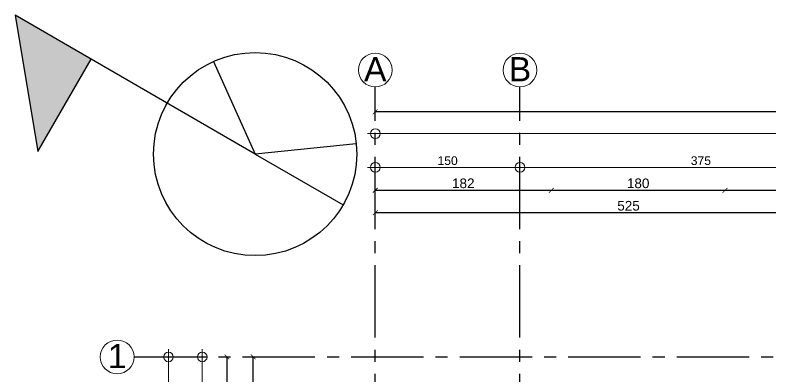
# Model space of a CAD drawing. Header units: millimetres. Extents: x 2778 to 13672, y 1832 to 5175.
# Drawn here: x 2778 to 3562, y 4800 to 5175 of the extents above; entities that cross this region are included whole.
import ezdxf

# ---------------------------------------------------------------- set-up
doc = ezdxf.new("R2010")
doc.units = ezdxf.units.MM
doc.linetypes.add('CENTER2', pattern=[112.5, 75, -12.5, 12.5, -12.5])
doc.linetypes.add('DASHDOT2', pattern=[12.7, 6.35, -3.175, 0, -3.175])
doc.layers.add('aks', color=251, linetype='DASHDOT2', lineweight=35)
doc.layers.add('ÖLÇÜ İÇ', color=7, linetype='Continuous', lineweight=9)
for name, color, linetype in [('İÇÖLÇÜ', 7, 'Continuous'), ('Standart', 7, 'Continuous'), ('Ölçülendirme', 7, 'Continuous')]:
    doc.layers.add(name, color=color, linetype=linetype)
doc.styles.add('arial_1_18', font='arial.ttf', dxfattribs={"height": 0.2})
doc.styles.get("Standard").update_dxf_attribs({"font": 'arial.ttf'})
doc.dimstyles.new('zulay iç ölçü', dxfattribs={"dimtxt": 10, "dimasz": 5, "dimexe": 0.18, "dimexo": 0, "dimgap": 2, "dimtad": 3, "dimdec": 0, "dimzin": 0, "dimdsep": 46, "dimtxsty": 'Standard', "dimblk": 'ARCHTICK', "dimcen": 0.09, "dimse1": 1, "dimse2": 1, "dimadec": 0, "dimazin": 0, "dimtfac": 1, "dimtdec": 0, "dimtix": 1, "dimtofl": 0, "dimtmove": 0, "dimatfit": 3, "dimldrblk": 'ARCHTICK', "dimfxl": 1, "dimtolj": 1, "dimtzin": 0, "dimarcsym": 0})

# ---------------------------------------------------------------- blocks, each defined once
blk = doc.blocks.new('IDE242Entity1386')
at = {"layer": 'Ölçülendirme', "color": 1, "linetype": 'Continuous', "lineweight": 5}
for points in [[(-8, 2693), (3268, 2693)], [(-8, 2658), (3268, 2658)]]:
    blk.add_lwpolyline(points, dxfattribs=at)
for centre in [(0, 2693), (0, 2658), (150, 2658)]:
    blk.add_circle(centre, 5, dxfattribs=at)
at = {"layer": 'Ölçülendirme', "color": 1, "linetype": 'Continuous', "lineweight": 5, "style": 'arial_1_18'}
for s, p in [('150', (64.51, 2660.5)), ('375', (327.01, 2660.5))]:
    blk.add_text(s, height=9, dxfattribs=at).set_placement(p)
blk = doc.blocks.new('_ArchTick')
at = {"color": 0, "linetype": 'ByBlock', "const_width": 0.15}
blk.add_lwpolyline([(-0.5, -0.5), (0.5, 0.5)], dxfattribs=at)
blk = doc.blocks.new('*D1789')
at = {"layer": 'Defpoints', "color": 0, "transparency": 16777216}
for p in [(3151.58, 5074.42), (3151.58, 5074.42), (7881.58, 5074.42)]:
    blk.add_point(p, dxfattribs=at)
at = {"layer": 'ÖLÇÜ İÇ', "color": 0, "lineweight": -2, "transparency": 16777216}
blk.add_line((7881.58, 5074.42), (3151.58, 5074.42), dxfattribs=at)
at = {"layer": 'ÖLÇÜ İÇ', "color": 0, "lineweight": -2, "transparency": 16777216, "xscale": 5, "yscale": 5, "zscale": 5, "rotation": 180}
blk.add_blockref('_ArchTick', (3151.58, 5074.42), dxfattribs=at)
at = {"layer": 'ÖLÇÜ İÇ', "color": 0, "lineweight": -2, "transparency": 16777216, "xscale": 5, "yscale": 5, "zscale": 5}
blk.add_blockref('_ArchTick', (7881.58, 5074.42), dxfattribs=at)
at = {"layer": 'ÖLÇÜ İÇ', "color": 0, "transparency": 16777216, "insert": (5516.58, 5081.52), "char_height": 10, "attachment_point": 5}
blk.add_mtext('\\A1;4730', dxfattribs=at)
blk = doc.blocks.new('IDE941Entity3925')
at = {"layer": 'Ölçülendirme', "color": 1, "linetype": 'Continuous', "lineweight": 5}
for points in [[(2877, -8), (2877, 2338)], [(2912, -8), (2912, 2338)]]:
    blk.add_lwpolyline(points, dxfattribs=at)
for centre in [(2877, 2330), (2912, 2330)]:
    blk.add_circle(centre, 5, dxfattribs=at)

msp = doc.modelspace()

# ---------------------------------------------------------------- hatches: boundary and pattern name
at = {"layer": 'ÖLÇÜ İÇ', "lineweight": 30}
h = msp.add_hatch(color=3, dxfattribs=at)
h.dxf.hatch_style = 1
h.paths.add_polyline_path([(2778.3, 5174.72), (2801.86, 5033.31), (2857.28, 5128.96)])

# ---------------------------------------------------------------- linework, layer by layer
at = {"layer": 'aks', "color": 251, "linetype": 'CENTER2', "lineweight": -3}
for points in [[(3151.58, 2140.23), (3151.58, 5100.23)], [(3301.58, 2140.23), (3301.58, 5100.23)], [(2901.58, 4820.23), (8131.58, 4820.23)]]:
    msp.add_lwpolyline(points, dxfattribs=at)
at = {"layer": 'aks', "color": 30, "linetype": 'Continuous', "lineweight": 5}
for centre in [(3151.58, 5117.73), (3301.58, 5117.73), (2884.08, 4820.23)]:
    msp.add_circle(centre, 17.5, dxfattribs=at)
at = {"layer": 'İÇÖLÇÜ'}
for p, q in [((3151.58, 4993.09), (3334.08, 4993.09)), ((3334.08, 4993.09), (3514.08, 4993.09)), ((3514.08, 4993.09), (3676.58, 4993.09)), ((3676.58, 4969.82), (3151.58, 4969.82)), ((2997.82, 4820.23), (2997.82, 4745.23)), ((3025.06, 4745.23), (3025.06, 4820.23))]:
    msp.add_line(p, q, dxfattribs=at)
at = {"layer": 'ÖLÇÜ İÇ', "color": 3, "lineweight": 30}
for p, q in [((3027.08, 5030.6), (2778.3, 5174.72)), ((2778.3, 5174.72), (2801.86, 5033.31)), ((2801.86, 5033.31), (2857.28, 5128.96)), ((2984.04, 5126.75), (3027.08, 5030.6)), ((3131.89, 5041.09), (3027.08, 5030.6)), ((3027.08, 5030.6), (3118.23, 4977.79))]:
    msp.add_line(p, q, dxfattribs=at)
msp.add_circle((3027.08, 5030.6), 105.34, dxfattribs=at)

# ---------------------------------------------------------------- block references
at = {"layer": 'İÇÖLÇÜ', "xscale": 5, "yscale": 5, "zscale": 5}
for p, rotation in [((3151.58, 4993.09), 180), ((3334.08, 4993.09), 180), ((3514.08, 4993.09), 180), ((3151.58, 4969.82), 180), ((2997.82, 4820.23), 90), ((3025.06, 4820.23), 90)]:
    msp.add_blockref('_ArchTick', p, dxfattribs=dict(at, rotation=rotation))
for p in [(3334.08, 4993.09), (3514.08, 4993.09)]:
    msp.add_blockref('_ArchTick', p, dxfattribs=at)
at = {"layer": 'Standart'}
for name, p in [('IDE242Entity1386', (3151.58, 2358.8)), ('IDE941Entity3925', (60.26, 2490.23))]:
    msp.add_blockref(name, p, dxfattribs=at)

# ---------------------------------------------------------------- texts
at = {"layer": 'aks', "color": 1, "linetype": 'Continuous', "lineweight": 5, "style": 'arial_1_18'}
for s, p in [('A', (3139.94, 5106.11)), ('B', (3289.94, 5106.11)), ('1', (2874.37, 4808.61))]:
    msp.add_text(s, height=25, dxfattribs=at).set_placement(p)
at = {"layer": 'İÇÖLÇÜ', "char_height": 10, "attachment_point": 5}
for s, insert in [('\\A1;182', (3242.83, 5000.2)), ('\\A1;180', (3424.08, 5000.2)), ('\\A1;525', (3414.08, 4976.93))]:
    msp.add_mtext(s, dxfattribs=dict(at, insert=insert))

# ---------------------------------------------------------------- dimensions: what is measured, and where the dimension line sits
at = {"layer": 'ÖLÇÜ İÇ', "color": 1}
dim = msp.add_linear_dim(base=(3151.58, 5074.42), p1=(7881.58, 5074.42), p2=(3151.58, 5074.42), dimstyle='zulay iç ölçü', dxfattribs=at)
dim.commit()
dim.dimension.update_dxf_attribs({"geometry": '*D1789', "text_midpoint": (5516.58, 5081.52)})

doc.saveas('drawing.dxf')
